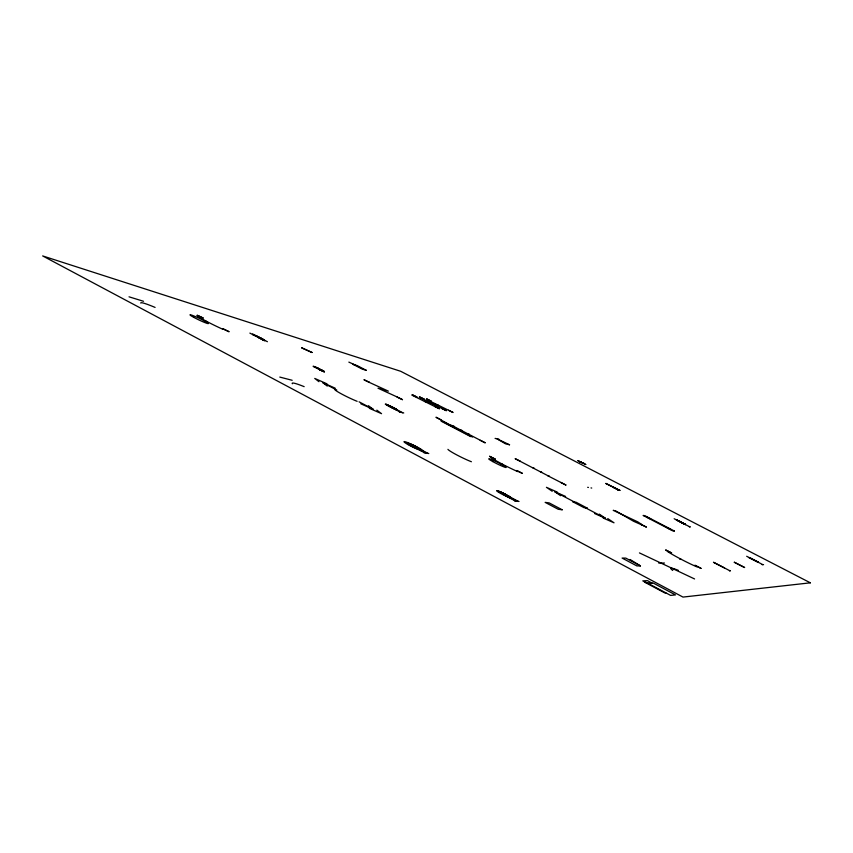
<?xml version="1.0" encoding="UTF-8"?>
<svg xmlns="http://www.w3.org/2000/svg" width="853" height="853" viewBox="0 0 853 853"><rect width="100%" height="100%" fill="white"/><g stroke="black" fill="none" stroke-linecap="round" stroke-linejoin="round"><path stroke-width="1.28" d="M510.307 497.203L503.494 494.228L509.326 496.478M503.494 494.26L516.843 501.191M264.259 340.112L253.032 334.707L264.259 340.112L253.81 334.845M685.439 524.531L676.397 519.904L685.439 524.531L682.261 523.113M419.911 449.691L407.286 442.984M324.407 371.737L313.115 366.268L324.428 371.705L318.542 369.05L323.767 371.631M724.538 567.938L713.471 562.266L729.965 570.806M700.995 568.375L694.982 565.358M694.971 565.304L700.995 568.354M671.546 552.947L665.607 549.94L671.578 552.915M223.123 328.874L229.126 331.742L223.113 328.906M318.51 369.008L319.065 369.008L313.915 366.385M641.029 524.392L646.457 527.143L641.04 524.446M522.335 473.394L516.662 470.579M516.662 470.515L522.377 473.351M439.327 408.726L434.561 406.38L439.359 408.704M402.456 399.662L397.295 397.157M665.905 592.888L664.903 592.984L644.505 582.098L645.572 582.034L670.639 595.405L675.48 594.914L653.334 583.1L648.163 583.42M397.295 397.103L402.467 399.63M412.319 394.779L417.096 397.125L412.308 394.811M729.475 570.828L730.445 570.796M364.167 379.873L369.264 382.272M640.443 565.88L636.882 565.923L622.104 558.065L625.793 558.107L640.443 565.88L630.079 559.493M762.124 564.654L763.542 564.643M364.135 379.777L369.221 382.315M560.794 482.435L566.061 485.112L547.914 475.825L549.257 476.006M658.708 563.044L664.476 563.033M679.756 559.195L681.014 559.205M540.471 471.794L541.666 472.04M441.086 419.825L435.979 417.245L449.062 424.399L454.553 426.521M532.88 467.828L534.085 468.084M680.854 522.271L685.055 524.168M396.059 409.099L390.791 406.956L396.165 409.653M446.247 410.656L441.566 408.331L446.3 410.624M448.454 410.218L453.071 412.5L426.34 399.311M441.587 408.31L419.239 397.263M503.76 494.207L509.902 496.872M668.485 528.529L669.392 528.615M689.384 526.813L690.301 526.919M467.86 433.846L469.225 434.177M514.636 500.903L519.029 501.468M613.904 510.446L613.222 510.35L637.735 521.844L642.181 524.776M615.258 510.627L633.598 521.29L641.424 524.744M385.865 404.205L385.3 404.173L389.501 406.742L396.709 409.707L385.961 404.237M497.128 490.72L503.814 494.047M587.674 487.308L588.41 487.436M591.012 487.916L591.726 488.055M423.674 452.57L428.792 453.551M617.849 489.963L620.088 490.39M500.562 463.829L502.438 464.203M480.175 440.287L485.282 442.856L453.156 426.169M460.492 430.008L461.878 430.349M547.989 475.761L515.127 458.669L520.405 461.228M495.092 438.389L499.218 439.412M399.279 411.882L403.736 413.001M279.784 377.079L292.174 380.289M369.05 382.272L388.371 391.143L377.986 388.2L397.487 397.135M424.453 401.358L438.538 405.346M204.144 320.749L207.226 321.688M129.027 296.823L143.528 301.28M348.845 362.109L355.168 364.977M263.598 340.006L258.438 337.511M386.377 404.365L396.656 409.493M757.954 561.935L748.934 557.531L758.264 562.234L749.968 557.809M614.586 487.724L605.769 483.416L618.969 490.176M502.086 492.917L506.501 494.825M503.035 493.471L508.591 496.019M503.75 494.527L510.606 497.63A7.73 0.746 26.4 0 0 500.903 492.074A7.73 0.746 26.4 0 0 499.57 492.853A7.73 0.746 26.4 0 0 510.574 497.672M505.285 495.486L510.425 497.704M506.927 496.339L509.742 497.555M499.026 491.296L502.502 492.799M500.455 492.064L504.976 494.015M409.323 443.656L412.841 445.191M410.688 444.392L415.272 446.375M412.266 445.213L417.842 447.772M413.726 446.151L418.706 448.283M413.588 446.332L419.879 449.073M413.321 446.364L420.22 449.36M413.502 446.577L420.39 449.574M414.025 446.94L420.38 449.702A7.592 0.714 26 0 0 410.783 444.264A7.592 0.714 26 0 0 409.579 445.053A7.592 0.714 26 0 0 420.38 449.702M416.499 448.294L419.345 449.531M594.616 513.549L605.47 518.304L599.254 514.114M603.188 518.048L614.032 522.804L607.731 518.56M392.284 407.894L396.442 409.728M360.83 403.81L373.092 409.216L368.453 405.719M369.306 408.288L381.558 413.684L376.845 410.144M557.297 492.096L546.421 487.308L552.211 491.275M560.634 495.7L554.77 491.691L565.624 496.467M326.987 383.839L314.736 378.423L318.926 381.686M327.243 386.078L322.978 382.773L335.218 388.19M387.059 404.631L392.604 407.169M389.736 405.953L394.907 408.395M391.196 406.796L395.248 408.598M390.909 407.073L396.848 409.717L391.25 407.276M393.254 408.384L396.069 409.632M315.535 366.993L318.521 368.336M316.634 367.579L322.583 370.415M319.011 368.922L323.756 371.119M318.489 368.954L324.343 371.567M319.64 369.733L324.065 371.705M255.612 335.528L258.619 336.882M256.678 336.093L261.754 338.46M258.576 337.116L263.225 339.291M258.32 337.393L264.217 339.984M259.365 338.076L263.822 340.07M390.397 406.305L394.353 408.075M677.41 520.245L681.174 522.015M679.489 521.322L683.701 523.358M681.11 522.462L685.449 524.51M639.441 552.915L694.577 578.952M411.946 395.174L434.593 406.433M614.256 487.489L619.715 490.315M674.169 518.741L689.842 526.866M746.684 556.284L762.838 564.643M612.742 487.191L618.222 490.027M646.99 517.153L651.084 519.285M666.886 527.506L671.002 529.649M442.995 421.617L472.53 437.056M441.076 421.137L470.707 436.619M554.77 491.691L574.357 501.969M585.627 507.887L605.47 518.304M252.595 333.928L255.719 335.57M264.259 340.059L267.405 341.712M396.72 409.621L402.627 412.724M249.886 333.096L253.021 334.749M261.594 339.249L264.739 340.901M394.47 409.045L400.398 412.159M322.978 382.773L336.786 390.056M359.06 401.816L373.092 409.216M423.205 450.874L427.95 453.391M510.094 497.011L518.304 501.372M422.544 451.098L426.244 453.06M419.761 450.203L424.527 452.73M507.119 496.617L515.372 500.999M517.707 471.602A22.978 1.823 26.3 0 1 490.539 457.347M696.805 566.861A24.247 1.973 26.9 0 1 667.302 551.369M223.134 329.407A23.948 1.877 25.4 0 1 197.064 315.653M357.14 401.326A15.237 1.279 25.8 0 1 342.714 394.587A15.237 1.279 25.8 0 1 334.802 389.544M471.4 461.74A15.546 1.354 26.2 0 1 456.909 454.99A15.546 1.354 26.2 0 1 447.932 449.35M672.718 570.444A25.601 2.314 27 0 1 678.263 570.305M140.756 303.06A25.867 2.207 25.2 0 1 155.097 307.421M292.355 383.754A27.648 2.538 25.7 0 1 304.158 386.654M744.584 567.501L734.316 562.255L744.584 567.501M489.611 456.323L495.294 459.138L489.611 456.323M203.131 318.041L197.16 315.237L203.142 318.009M431.287 401.209L426.66 398.905L431.266 401.219M810.35 582.823L682.986 597.079L42.65 255.921L400.697 371.29L810.35 582.823M424.272 399.204L419.591 396.944L424.272 399.161M651.82 582.983L647.278 583.26L642.799 580.872L647.406 580.626L651.82 582.983M674.328 531.014L672.718 530.854L643.109 515.447L644.847 515.681L674.328 531.014M562.18 509.774L558.257 509.294L545.152 502.374L549.183 502.907L562.18 509.774M587.205 508.1L584.038 507.674L572.726 501.735L575.978 502.204L587.205 508.1M585.723 464.49L577.971 460.663L585.723 464.49M584.006 463.424L579.677 461.729L584.006 463.424M509.54 444.776L505.488 443.795L497.171 438.9L509.54 444.776M366.321 370.351L362.141 369.072L352.918 364.284L357.151 365.585L366.321 370.351M312.049 352.502L301.695 347.832L312.049 352.502M492.799 461.59A9.735 0.789 26.3 0 0 506.202 467.455A9.735 0.789 26.3 0 0 493.45 460.385A9.735 0.789 26.3 0 0 492.799 461.59M193.855 317.401A10.172 0.81 25.4 0 0 208.388 323.596A10.172 0.81 25.4 0 0 195.476 316.612A10.172 0.81 25.4 0 0 193.855 317.401M407.926 444.53A10.758 1.024 26 0 0 423.205 451.098A10.758 1.024 26 0 0 409.6 443.389A10.758 1.024 26 0 0 407.926 444.53"/></g></svg>
